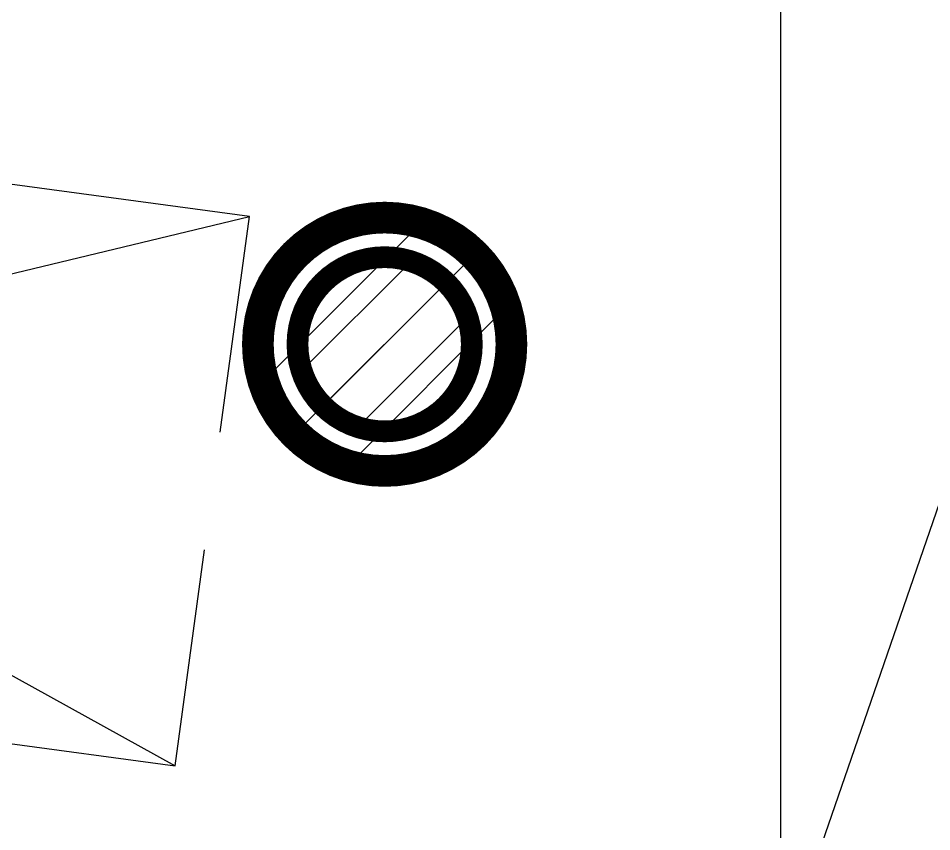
# Model space of a CAD drawing. Header units: inches. Extents: x 0 to 1813292486, y 0 to 3473589894.
# Drawn here: x 600527405 to 600527981, y 3473205654 to 3473206167 of the extents above; entities that cross this region are included whole.
import ezdxf

# ---------------------------------------------------------------- set-up
doc = ezdxf.new("R2010")
doc.units = ezdxf.units.IN
doc.header["$LTSCALE"] = 1000
doc.header["$MEASUREMENT"] = 0
for name, color, linetype in [('A-Anno-Note', 241, 'Continuous'), ('AX-MALL-P02-200$0$A-Anno-Note', 241, 'Continuous'), ('AX-MALL-WALL-P02$0$A-Anno-Note', 241, 'Continuous'), ('AX-MALL-WALL-P02-QT$0$A-Curt', 151, 'Continuous'), ('AX-MALL-WALL-P02-QT$0$A-Detl-Patt', 8, 'Continuous'), ('AX-MALL-WALL-P02-QT$0$A-Detl-Thin', 131, 'Continuous'), ('AX-MALL-WALL-P02-QT$0$A-Fixt', 81, 'Continuous'), ('AX-MALL-WALL-P02-QT$0$A-Wall', 2, 'Continuous'), ('AX-MALL-WALL-P02-QT$0$A-Wall-Patt', 13, 'Continuous'), ('PX-MALL-P02-LG$0$P-Drain-Fldr', 4, 'Continuous'), ('PX-MALL-P02-LG$0$P-Drain-Fldr-ARCH', 161, 'Continuous'), ('PX-MALL-P02-LG$0$P-Drain-Fldr-W100', 4, 'Continuous'), ('PX-MALL-P02-LG$0$P-Drain-Fldr-W50', 4, 'Continuous')]:
    doc.layers.add(name, color=color, linetype=linetype)

# ---------------------------------------------------------------- blocks, each defined once
blk = doc.blocks.new('AX-MALL-WALL-P02-QT$0$JB-AC(O)-Hide')
for p, q in [((450, 174.9999999999709), (225.0000000000582, 174.9999999999709)), ((225.0000000000582, 87.5), (450, 174.9999999999709)), ((450, 37.4999999999709), (450, 174.9999999999709)), ((450, -175.0000000000291), (450, -37.5000000000291)), ((225.0000000000582, -87.50000000005821), (450, -175.0000000000291)), ((225.0000000000582, -175.0000000000291), (450, -175.0000000000291))]:
    blk.add_line(p, q)
blk = doc.blocks.new('AX-MALL-WALL-P02-QT$0$tj')
at = {"layer": 'AX-MALL-WALL-P02-QT$0$A-Detl-Patt'}
h = blk.add_hatch(dxfattribs=at)
h.set_pattern_fill('STEEL', color=256, scale=100.0000000000001, angle=50.43183869082386)
h.set_pattern_definition([(75.00000000004839, (-14278.19445574284, 156289.8254051208), (-153.3407249234246, 41.08752340989569), []), (75.00000000004839, (-14317.88195610046, 156358.5661673546), (-153.3407249234246, 41.08752340989569), [])])
edge = h.paths.add_edge_path()
edge.add_line((88101.273016572, 47666.64152574539), (87883.93542659283, 47459.84604215622))
edge.add_line((87883.93542659283, 47459.84604215622), (91571.54751467705, 43584.64122533798))
edge.add_arc((262949.389629302, 558937.705083496), 543101.4133620498, 251.6057364187558, 260.0288666978238)
edge.add_arc((172180.8466627672, -2862.146247219684), 27099.9982179492, 64.7128659603706, 96.9316049602786, ccw=False)
edge.add_arc((262948.9730309481, 558936.3205539446), 543099.9677998082, 261.6155114784545, 271.7251478115656)
edge.add_line((279298.9759148359, 16082.51663446426), (279298.9759315252, 16382.65274763107))
edge.add_arc((262948.9742454757, 558936.3204835369), 542799.9676941936, 261.62020364125146, 271.7261014454634, ccw=False)
edge.add_arc((172180.8456921196, -2862.14609140989), 27400.00151046549, 64.80631838577902, 96.83815911678944)
edge.add_arc((262949.394896181, 558937.7037490648), 542801.4137571028, 251.6136389015772, 260.02417327084333, ccw=False)
edge.add_line((91737.26096642017, 43845.69257831573), (88101.273016572, 47666.64152574539))
blk = doc.blocks.new('AX-MALL-WALL-P02-QT')
at = {"layer": 'AX-MALL-WALL-P02-QT$0$A-Wall-Patt'}
h = blk.add_hatch(dxfattribs=at)
h.set_pattern_fill('普通砖', color=256, scale=200, style=0)
h.set_pattern_definition([(45, (0, 359.0227), (-353.55353201463, 353.55353201463), [])])
h.paths.add_polyline_path([(600332180.6903054, 3473083770.51815), (600332309.3063495, 3473083815.376318), (600335280.1953036, 3473091790.288926), (600335252.6320435, 3473091907.270596), (600335127.6869571, 3473091953.816307), (600332131.1824615, 3473083910.142561)])
at = {"layer": 'AX-MALL-WALL-P02-QT$0$A-Curt'}
blk.add_arc((600585645.6673131, 3473560475.177742), 539799.8444129791, 241.8516984198527, 241.9796137442247, dxfattribs=at)
at = {"layer": 'AX-MALL-WALL-P02-QT$0$A-Wall'}
blk.add_line((600332131.1824615, 3473083910.142561), (600335127.6869571, 3473091953.816307), dxfattribs=at)
at = {"layer": 'AX-MALL-WALL-P02-QT$0$A-Detl-Thin', "rotation": 339.5681613091762}
blk.add_blockref('AX-MALL-WALL-P02-QT$0$tj', (600144118.6961328, 3473128496.287411), dxfattribs=at)
at = {"layer": 'AX-MALL-WALL-P02-QT$0$A-Fixt', "rotation": 331.8933905104711}
blk.add_blockref('AX-MALL-WALL-P02-QT$0$JB-AC(O)-Hide', (600331514.7830609, 3473084560.645138), dxfattribs=at)
blk = doc.blocks.new('AX-MALL-WALL-P02')
at = {"layer": 'AX-MALL-WALL-P02$0$A-Anno-Note'}
blk.add_blockref('AX-MALL-WALL-P02-QT', (0, 0), dxfattribs=at)
blk = doc.blocks.new('PX-MALL-P02-LG$0$A$C5A9C1854')
at = {"layer": 'PX-MALL-P02-LG$0$P-Drain-Fldr-W50', "ltscale": 0.7}
for p, q in [((52.36634142632829, -16.81565596791916), (-16.81565596786095, 52.36634142627008)), ((38.89087296527578, -38.89087296521757), (-38.89087296527578, 38.89087296521757)), ((16.81565596797736, -52.36634142627008), (-52.36634142621187, 16.81565596791916))]:
    blk.add_line(p, q, dxfattribs=at)
at = {"layer": 'PX-MALL-P02-LG$0$P-Drain-Fldr-W50', "ltscale": 0.7, "const_width": 13.75}
blk.add_lwpolyline([(-54.99999999994179, 0, 1), (55.00000000005821, 0, 1)], format="xyb", close=True, dxfattribs=at)
blk = doc.blocks.new('PX-MALL-P02-LG$0$A$C7D2520B3')
at = {"layer": 'PX-MALL-P02-LG$0$P-Drain-Fldr', "ltscale": 0.7}
for p, q in [((78.54951213949244, -25.22348395187873), (-25.22348395179142, 78.54951213940512)), ((58.33630944791366, -58.33630944788456), (-58.33630944791366, 58.33630944788456)), ((25.22348395196605, -78.54951213940512), (-78.54951213931781, 25.22348395187873))]:
    blk.add_line(p, q, dxfattribs=at)
at = {"layer": 'PX-MALL-P02-LG$0$P-Drain-Fldr', "ltscale": 0.7, "const_width": 20}
blk.add_lwpolyline([(5.820766091346741e-11, -80, 1), (5.820766091346741e-11, 80, 1)], format="xyb", close=True, dxfattribs=at)
blk = doc.blocks.new('PX-MALL-P02-LG$0$A$C2257314B')
at = {"layer": 'PX-MALL-P02-LG$0$P-Drain-Fldr-ARCH', "ltscale": 0.7}
for p, q in [((52.36634142632829, -16.81565596791916), (-16.81565596786095, 52.36634142627008)), ((38.89087296527578, -38.89087296521757), (-38.89087296527578, 38.89087296521757)), ((16.81565596797736, -52.36634142627008), (-52.36634142621187, 16.81565596791916))]:
    blk.add_line(p, q, dxfattribs=at)
for start, end in [(0, 180), (180, 0)]:
    blk.add_arc((5.820766091346741e-11, -1.77635683940025e-15), 55, start, end, dxfattribs=at)
blk = doc.blocks.new('PX-MALL-P02-LG$0$P-Drain-Fldr')
blk.add_blockref('PX-MALL-P02-LG$0$A$C2257314B', (0, 0))
at = {"layer": 'PX-MALL-P02-LG$0$P-Drain-Fldr-W100'}
blk.add_blockref('PX-MALL-P02-LG$0$A$C7D2520B3', (0, 0), dxfattribs=at)
at = {"layer": 'PX-MALL-P02-LG$0$P-Drain-Fldr-W50'}
blk.add_blockref('PX-MALL-P02-LG$0$A$C5A9C1854', (0, 0), dxfattribs=at)
blk = doc.blocks.new('PX-MALL-P02-LG')
at = {"layer": 'PX-MALL-P02-LG$0$P-Drain-Fldr', "xscale": -0.9999999999999991, "rotation": 339.5681613075038}
blk.add_blockref('PX-MALL-P02-LG$0$P-Drain-Fldr', (600332045.9825463, 3473084397.581796), dxfattribs=at)
blk = doc.blocks.new('AX-MALL-P02-200')
at = {"layer": 'AX-MALL-P02-200$0$A-Anno-Note'}
blk.add_blockref('AX-MALL-WALL-P02', (0, 0), dxfattribs=at)
blk.add_blockref('PX-MALL-P02-LG', (0, 0), dxfattribs=at)

msp = doc.modelspace()

# ---------------------------------------------------------------- block references
at = {"layer": 'A-Anno-Note', "rotation": 20.43183869077545}
msp.add_blockref('AX-MALL-P02-200', (1250392458.527329, 9048125.682563305), dxfattribs=at)

doc.saveas('drawing.dxf')
